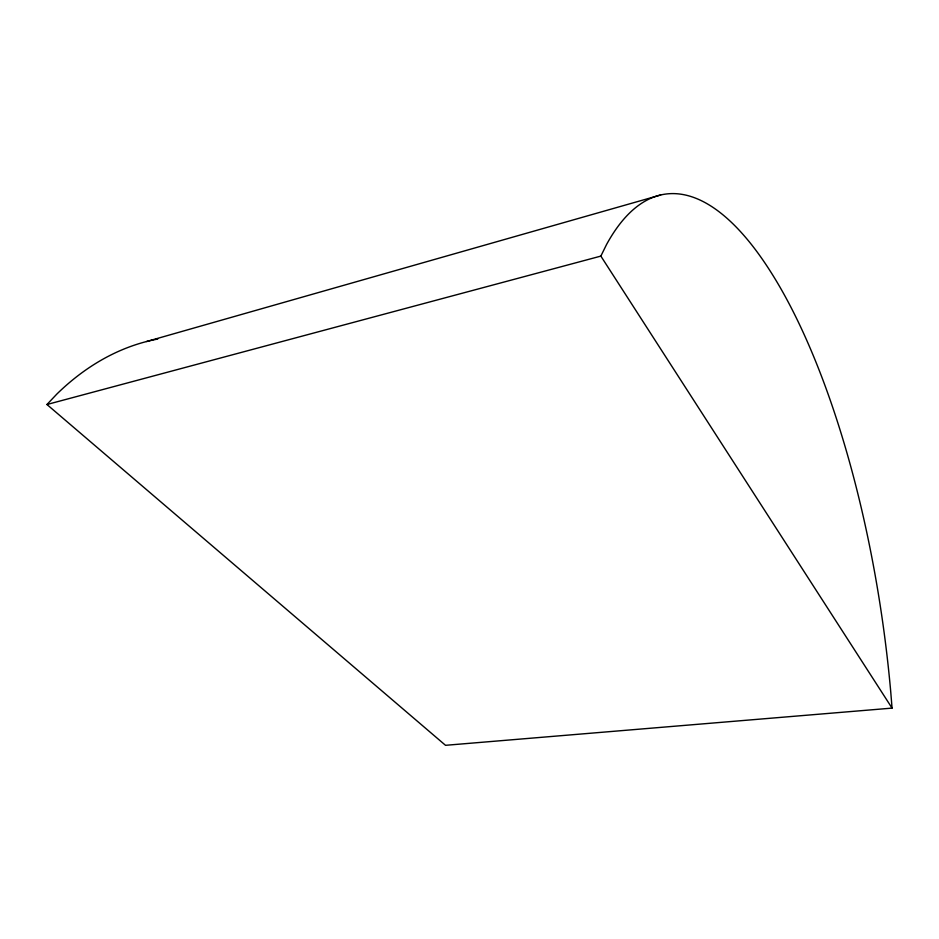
<?xml version="1.0" encoding="UTF-8"?>
<svg xmlns="http://www.w3.org/2000/svg" width="939" height="939" viewBox="0 0 939 939"><rect width="100%" height="100%" fill="white"/><g stroke="black" fill="none" stroke-linecap="round" stroke-linejoin="round"><path stroke-width="1.41" d="M46.95 404.509L600.854 256.101L606.524 244.563A457.657 156.097 82.1 0 1 770.696 271.829A457.657 156.097 82.1 0 1 890.782 692.336L892.05 708.112L445.52 745.308L46.95 404.509L56.974 393.934A366.668 246.804 87 0 1 157.729 339.049M146.578 341.526L660.657 195.007M600.854 256.101L892.05 708.112"/></g></svg>
